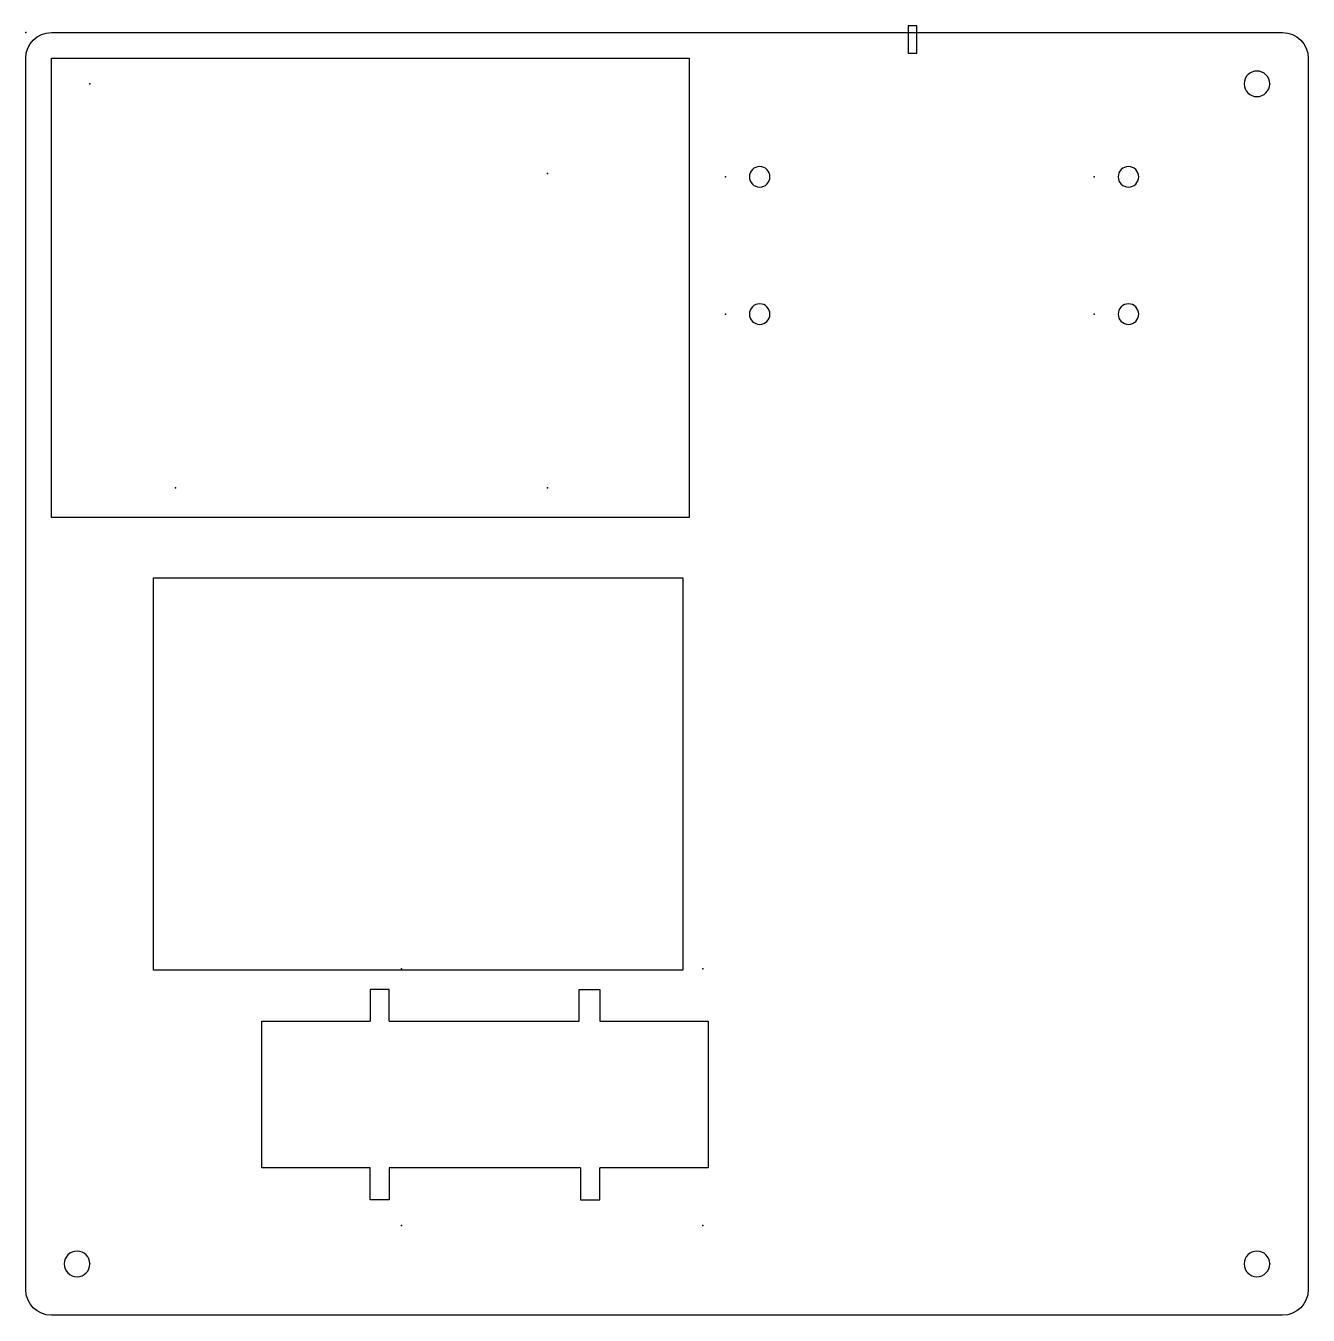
# Model space of a CAD drawing. Header units: millimetres. Extents: x 0 to 201, y -201 to 1.
import ezdxf

# ---------------------------------------------------------------- set-up
doc = ezdxf.new("R2010")
doc.units = ezdxf.units.MM
doc.header["$MEASUREMENT"] = 0
doc.layers.add('APC base plate v3_Sketch1', color=7, linetype='Continuous')

msp = doc.modelspace()

# ---------------------------------------------------------------- linework, layer by layer
at = {"layer": 'APC base plate v3_Sketch1'}
for p, q in [((4.02, 0), (197.06, 0)), ((138.38, 1.06), (138.38, -3.23)), ((139.7, 1.06), (138.38, 1.06)), ((139.7, -3.23), (139.7, 1.06)), ((0, -197.06), (0, -4.02)), ((4.02, -4.02), (104.02, -4.02)), ((4.02, -76.02), (4.02, -4.02)), ((104.02, -4.02), (104.02, -76.02)), ((138.38, -3.23), (139.7, -3.23)), ((201.08, -4.02), (201.08, -197.06)), ((104.02, -76.02), (4.02, -76.02)), ((20.02, -85.46), (103, -85.46)), ((20.02, -147), (20.02, -85.46)), ((103, -85.46), (103, -147)), ((103, -147), (20.02, -147)), ((57, -150), (54, -150)), ((54, -150), (54, -155)), ((57, -155), (57, -150)), ((86.77, -150), (90, -150)), ((86.77, -155), (86.77, -150)), ((90, -150), (90, -155)), ((37, -155), (54, -155)), ((37, -178), (37, -155)), ((57, -155), (86.77, -155)), ((90, -155), (107, -155)), ((107, -155), (107, -178)), ((54, -178), (37, -178)), ((54, -183), (54, -178)), ((87, -178), (57, -178)), ((57, -178), (57, -183)), ((87, -178), (87, -183)), ((90, -183), (90, -178)), ((107, -178), (90, -178)), ((57, -183), (54, -183)), ((87, -183), (90, -183)), ((197.06, -201.08), (4.02, -201.08))]:
    msp.add_line(p, q, dxfattribs=at)
at = {"layer": 'APC base plate v3_Sketch1', "extrusion": (0, 0, -1)}
for centre, radius in [((-193.04, -8.04), 2.01), ((-115.08, -22.62), 1.61), ((-172.89, -22.62), 1.61), ((-115.08, -44.14), 1.61), ((-172.89, -44.14), 1.61), ((-8.04, -193.04), 2.01), ((-193.04, -193.04), 2.01)]:
    msp.add_circle(centre, radius, dxfattribs=at)
for centre, start, end in [((-4.02, -4.02), 0, 90), ((-197.06, -4.02), 90, 180), ((-4.02, -197.06), 270, 0), ((-197.06, -197.06), 180, 270)]:
    msp.add_arc(centre, 4.02, start, end, dxfattribs=at)
at = {"layer": 'APC base plate v3_Sketch1'}
for p in [(0, 0), (10.05, -8.04), (195.05, -8.04), (81.79, -22.12), (109.69, -22.62), (167.5, -22.62), (109.69, -44.14), (167.5, -44.14), (23.48, -71.38), (81.79, -71.38), (58.92, -146.79), (106.17, -146.79), (58.92, -187.01), (106.17, -187.01), (10.05, -193.04), (195.05, -193.04)]:
    msp.add_point(p, dxfattribs=at)

doc.saveas('drawing.dxf')
